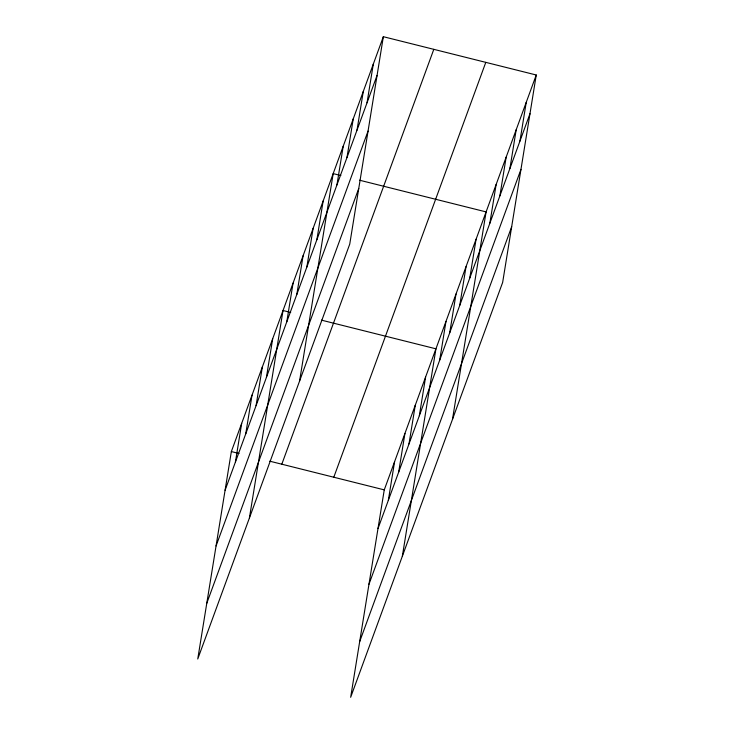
<?xml version="1.0" encoding="UTF-8"?>
<svg xmlns="http://www.w3.org/2000/svg" width="734" height="734" viewBox="0 0 734 734"><rect width="100%" height="100%" fill="white"/><g stroke="black" fill="none" stroke-linecap="round" stroke-linejoin="round"><path stroke-width="1.1" d="M383.341 36.7L231.348 451.566L197.749 659.004L349.742 244.128L383.341 36.7L536.251 74.996L502.652 282.434L350.659 697.3L384.258 489.872L536.251 74.996M235.412 462.062L241.679 423.353M245.743 433.858L252.019 395.149M256.083 405.645L262.35 366.936M266.414 377.432L272.69 338.723M249.422 517.947L283.021 310.51L290.701 312.436M286.783 321.841L293.059 283.131M296.82 294.462L303.087 255.753M306.849 267.075L313.115 228.366M316.877 239.697L323.153 200.988M299.582 381.038L333.181 173.609L340.86 175.527M336.943 184.931L343.209 146.222M346.971 157.553L353.247 118.844M357.008 130.175L363.275 91.466M367.037 102.788L373.303 64.078M388.323 500.368L394.598 461.658M398.663 472.155L404.929 433.445M408.994 443.942L415.27 405.232M419.334 415.728L425.601 377.028M402.342 556.244L435.932 348.815L321.419 320.134M439.703 360.137L445.969 321.428M449.731 332.759L455.998 294.05M459.759 305.381L466.035 266.671M469.797 277.993L476.063 239.284M452.493 419.334L486.091 211.906L359.504 180.197M489.853 223.237L496.129 184.528M499.891 195.85L506.157 157.14M509.919 168.471L516.186 129.762M519.947 141.093L526.223 102.384M225.072 490.275L377.065 75.409M216.062 545.958L368.046 131.083M206.768 603.32L358.761 188.454M281.81 464.209L433.803 49.343M333.796 477.228L485.789 62.362M377.992 528.572L529.985 113.706M368.973 584.255L520.966 169.389M359.678 641.617L511.671 226.751M231.348 451.566L239.027 453.493M269.736 461.181L384.258 489.872"/></g></svg>
